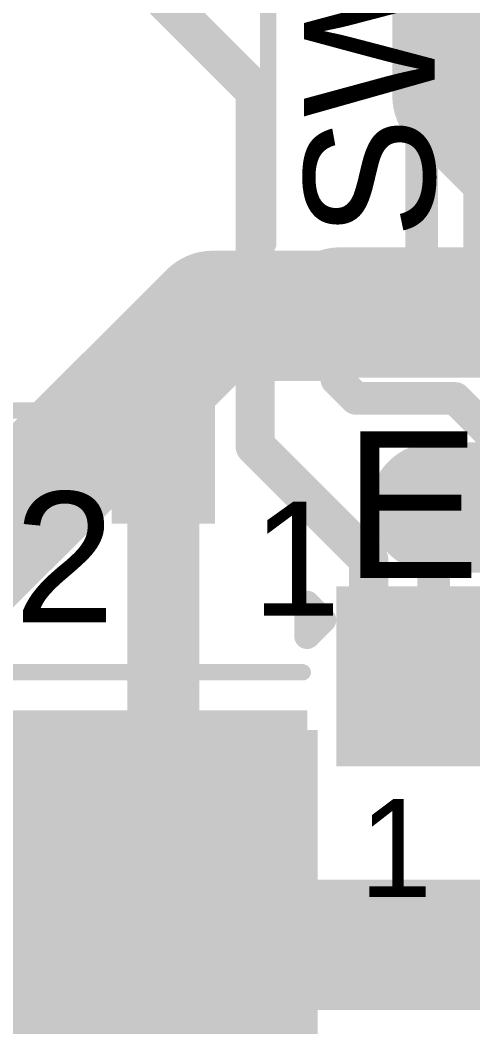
# Model space of a CAD drawing. Header units: millimetres. Extents: x -0.14 to 1.19, y -0.12 to 0.99.
# Drawn here: x 0.144 to 0.2827, y 0.0869 to 0.3957 of the extents above; entities that cross this region are included whole.
import ezdxf

# ---------------------------------------------------------------- set-up
doc = ezdxf.new("R2010")
doc.units = ezdxf.units.MM
doc.header["$MEASUREMENT"] = 0
for name, color, linetype in [('BottomLayer', 5, 'Continuous'), ('TopLayer', 1, 'Continuous'), ('TopOverlay', 2, 'Continuous'), ('TopPaste', 8, 'Continuous'), ('TopSolder', 216, 'Continuous'), ('ViaHoleLayer', 16, 'Continuous')]:
    doc.layers.add(name, color=color, linetype=linetype)
doc.styles.add('Arial', font='', dxfattribs={"height": 0.2})
doc.styles.get('Arial').set_extended_font_data('Arial')

# ---------------------------------------------------------------- blocks, each defined once
blk = doc.blocks.new('AFC07_S32FCA_00__18')
at = {"layer": 'TopLayer'}
for points in [[(-0.31102, 0.06634), (-0.29921, 0.06634), (-0.29921, 0.01909), (-0.31102, 0.01909)], [(-0.29134, 0.06634), (-0.27953, 0.06634), (-0.27953, 0.01909), (-0.29134, 0.01909)], [(-0.3248, -0.10768), (-0.41142, -0.10768), (-0.41142, 0.02224), (-0.3248, 0.02224)]]:
    blk.add_hatch(color=1, dxfattribs=at).paths.add_polyline_path(points)
at = {"layer": 'TopPaste'}
for points in [[(-0.31102, 0.06634), (-0.29921, 0.06634), (-0.29921, 0.01909), (-0.31102, 0.01909)], [(-0.29134, 0.06634), (-0.27953, 0.06634), (-0.27953, 0.01909), (-0.29134, 0.01909)], [(-0.3248, -0.10768), (-0.41142, -0.10768), (-0.41142, 0.02224), (-0.3248, 0.02224)]]:
    blk.add_hatch(color=8, dxfattribs=at).paths.add_polyline_path(points)
at = {"layer": 'TopSolder'}
for points in [[(-0.31502, 0.07034), (-0.29521, 0.07034), (-0.29521, 0.01509), (-0.31502, 0.01509)], [(-0.29534, 0.07034), (-0.27553, 0.07034), (-0.27553, 0.01509), (-0.29534, 0.01509)], [(-0.27565, 0.07034), (-0.25584, 0.07034), (-0.25584, 0.01509), (-0.27565, 0.01509)], [(-0.3208, -0.11168), (-0.41542, -0.11168), (-0.41542, 0.02624), (-0.3208, 0.02624)]]:
    blk.add_hatch(color=216, dxfattribs=at).paths.add_polyline_path(points)
at = {"layer": 'TopOverlay'}
for points, const_width in [([(-0.324, 0.055), (-0.324, 0.065)], 0.00787), ([(-0.324, 0.065), (-0.319, 0.06)], 0.00787), ([(-0.324, 0.055), (-0.319, 0.06)], 0.00787), ([(-0.42732, 0.04392), (-0.32532, 0.04392)], 0.005)]:
    blk.add_lwpolyline(points, dxfattribs=dict(at, const_width=const_width))
for points, const_width in [([(-0.32597, 0.065, 1), (-0.32203, 0.065, 1)], 0.00394), ([(-0.32597, 0.065, 1), (-0.32203, 0.065, 1)], 0.00394), ([(-0.32097, 0.06, 1), (-0.31703, 0.06, 1)], 0.00394), ([(-0.32097, 0.06, 1), (-0.31703, 0.06, 1)], 0.00394), ([(-0.32597, 0.055, 1), (-0.32203, 0.055, 1)], 0.00394), ([(-0.32597, 0.055, 1), (-0.32203, 0.055, 1)], 0.00394), ([(-0.32657, 0.04392, 1), (-0.32407, 0.04392, 1)], 0.0025)]:
    blk.add_lwpolyline(points, format="xyb", close=True, dxfattribs=dict(at, const_width=const_width))
blk.add_text('1', height=0.03, dxfattribs=at).set_placement((-0.308, -0.025))
blk = doc.blocks.new('TC_0522C_1_7_260G__34')
at = {"layer": 'TopLayer'}
for points in [[(-0.1378, 0.08465), (-0.09843, 0.08465), (-0.09843, 0.06102), (-0.1378, 0.06102)], [(0.09843, 0.08465), (0.1378, 0.08465), (0.1378, 0.06102), (0.09843, 0.06102)], [(-0.1378, -0.06102), (-0.09843, -0.06102), (-0.09843, -0.08465), (-0.1378, -0.08465)], [(0.09843, -0.06102), (0.1378, -0.06102), (0.1378, -0.08465), (0.09843, -0.08465)]]:
    blk.add_hatch(color=1, dxfattribs=at).paths.add_polyline_path(points)
at = {"layer": 'TopPaste'}
for points in [[(-0.1378, 0.08465), (-0.09843, 0.08465), (-0.09843, 0.06102), (-0.1378, 0.06102)], [(0.09843, 0.08465), (0.1378, 0.08465), (0.1378, 0.06102), (0.09843, 0.06102)], [(-0.1378, -0.06102), (-0.09843, -0.06102), (-0.09843, -0.08465), (-0.1378, -0.08465)], [(0.09843, -0.06102), (0.1378, -0.06102), (0.1378, -0.08465), (0.09843, -0.08465)]]:
    blk.add_hatch(color=8, dxfattribs=at).paths.add_polyline_path(points)
at = {"layer": 'TopSolder'}
for points in [[(-0.1418, 0.08865), (-0.09443, 0.08865), (-0.09443, 0.05702), (-0.1418, 0.05702)], [(0.09443, 0.08865), (0.1418, 0.08865), (0.1418, 0.05702), (0.09443, 0.05702)], [(-0.1418, -0.05702), (-0.09443, -0.05702), (-0.09443, -0.08865), (-0.1418, -0.08865)], [(0.09443, -0.05702), (0.1418, -0.05702), (0.1418, -0.08865), (0.09443, -0.08865)]]:
    blk.add_hatch(color=216, dxfattribs=at).paths.add_polyline_path(points)
at = {"layer": 'TopOverlay', "const_width": 0.005}
for points in [[(-0.074, 0.087), (-0.056, 0.105)], [(0.056, 0.105), (-0.056, 0.105)], [(0.074, 0.087), (0.056, 0.105)], [(-0.119, 0.092), (-0.124, 0.097)], [(-0.114, 0.097), (-0.124, 0.097)], [(-0.119, 0.092), (-0.114, 0.097)], [(-0.107, -0.054), (-0.107, 0.055)], [(0.107, -0.054), (0.107, 0.056)], [(-0.056, -0.105), (-0.074, -0.087)], [(0.056, -0.105), (0.074, -0.087)], [(0.056, -0.105), (-0.056, -0.105)]]:
    blk.add_lwpolyline(points, dxfattribs=at)
at = {"layer": 'TopOverlay', "const_width": 0.0025}
for points in [[(-0.05725, 0.105, 1), (-0.05475, 0.105, 1)], [(-0.05725, 0.105, 1), (-0.05475, 0.105, 1)], [(0.05475, 0.105, 1), (0.05725, 0.105, 1)], [(0.05475, 0.105, 1), (0.05725, 0.105, 1)], [(-0.12525, 0.097, 1), (-0.12275, 0.097, 1)], [(-0.12525, 0.097, 1), (-0.12275, 0.097, 1)], [(-0.11525, 0.097, 1), (-0.11275, 0.097, 1)], [(-0.11525, 0.097, 1), (-0.11275, 0.097, 1)], [(-0.12025, 0.092, 1), (-0.11775, 0.092, 1)], [(-0.12025, 0.092, 1), (-0.11775, 0.092, 1)], [(-0.07525, 0.087, 1), (-0.07275, 0.087, 1)], [(0.07275, 0.087, 1), (0.07525, 0.087, 1)], [(-0.10825, 0.055, 1), (-0.10575, 0.055, 1)], [(0.10575, 0.056, 1), (0.10825, 0.056, 1)], [(-0.10825, -0.054, 1), (-0.10575, -0.054, 1)], [(0.10575, -0.054, 1), (0.10825, -0.054, 1)], [(-0.07525, -0.087, 1), (-0.07275, -0.087, 1)], [(0.07275, -0.087, 1), (0.07525, -0.087, 1)], [(-0.05725, -0.105, 1), (-0.05475, -0.105, 1)], [(-0.05725, -0.105, 1), (-0.05475, -0.105, 1)], [(0.05475, -0.105, 1), (0.05725, -0.105, 1)], [(0.05475, -0.105, 1), (0.05725, -0.105, 1)]]:
    blk.add_lwpolyline(points, format="xyb", close=True, dxfattribs=at)
blk = doc.blocks.new('SO_14_35')
at = {"layer": 'TopSolder'}
for points in [[(-0.13628, -0.08419), (-0.07435, -0.08419), (-0.07435, -0.11581), (-0.13628, -0.11581)], [(-0.13628, -0.13419), (-0.07435, -0.13419), (-0.07435, -0.16581), (-0.13628, -0.16581)]]:
    blk.add_hatch(color=216, dxfattribs=at).paths.add_polyline_path(points)

msp = doc.modelspace()

# ---------------------------------------------------------------- hatches: boundary and pattern name
at = {"layer": 'BottomLayer'}
h = msp.add_hatch(color=5, dxfattribs=at)
edge = h.paths.add_edge_path()
edge.add_arc((0.241, 0.305), 0.01181, 0, 360)
h = msp.add_hatch(color=5, dxfattribs=at)
edge = h.paths.add_edge_path()
edge.add_arc((0.27086, 0.24605), 0.01181, 0, 360)
at = {"layer": 'TopLayer'}
h = msp.add_hatch(color=1, dxfattribs=at)
edge = h.paths.add_edge_path()
edge.add_arc((0.241, 0.305), 0.01181, 0, 360)
h = msp.add_hatch(color=1, dxfattribs=at)
edge = h.paths.add_edge_path()
edge.add_arc((0.27086, 0.24605), 0.01181, 0, 360)
msp.add_hatch(color=1, dxfattribs=at).paths.add_polyline_path([(0.138, 0.062), (0.232, 0.062), (0.232, 0.184), (0.138, 0.184)])
at = {"layer": 'ViaHoleLayer'}
h = msp.add_hatch(color=16, dxfattribs=at)
edge = h.paths.add_edge_path()
edge.add_arc((0.241, 0.305), 0.00591, 0, 360)
h = msp.add_hatch(color=16, dxfattribs=at)
edge = h.paths.add_edge_path()
edge.add_arc((0.27086, 0.24605), 0.00591, 0, 360)

# ---------------------------------------------------------------- linework, layer by layer
at = {"layer": 'BottomLayer', "const_width": 0.04}
for points in [[(0.278, 0.37247), (0.278, 0.48255)], [(0.278, 0.37247), (0.34443, 0.30603)], [(0.114, 0.216), (0.203, 0.305)], [(0.203, 0.305), (0.241, 0.305)], [(0.241, 0.305), (0.24203, 0.30603)], [(0.24203, 0.30603), (0.34443, 0.30603)], [(0.271, 0.24619), (0.36081, 0.24619)], [(0.096, 0.112), (0.31156, 0.112)]]:
    msp.add_lwpolyline(points, dxfattribs=at)
at = {"layer": 'BottomLayer', "const_width": 0.02}
for points in [[(0.268, 0.37247, 1), (0.288, 0.37247, 1)], [(0.268, 0.37247, 1), (0.288, 0.37247, 1)], [(0.193, 0.305, 1), (0.213, 0.305, 1)], [(0.193, 0.305, 1), (0.213, 0.305, 1)], [(0.231, 0.305, 1), (0.251, 0.305, 1)], [(0.231, 0.305, 1), (0.251, 0.305, 1)], [(0.23203, 0.30603, 1), (0.25203, 0.30603, 1)], [(0.23203, 0.30603, 1), (0.25203, 0.30603, 1)], [(0.261, 0.24619, 1), (0.281, 0.24619, 1)]]:
    msp.add_lwpolyline(points, format="xyb", close=True, dxfattribs=at)
at = {"layer": 'TopLayer'}
for points, const_width in [([(0.135, 0.455), (0.216, 0.374)], 0.012), ([(0.267, 0.314), (0.267, 0.421)], 0.01), ([(0.216, 0.265), (0.216, 0.374)], 0.012), ([(0.267, 0.314), (0.32951, 0.25149)], 0.01), ([(0.241, 0.28552), (0.241, 0.305)], 0.01), ([(0.241, 0.28552), (0.24686, 0.27967)], 0.01), ([(0.24686, 0.27967), (0.27727, 0.27967)], 0.01), ([(0.27727, 0.27967), (0.3, 0.25694)], 0.01), ([(0.18783, 0.10905), (0.18783, 0.26489)], 0.022), ([(0.216, 0.265), (0.25077, 0.23023)], 0.012), ([(0.27066, 0.24585), (0.27086, 0.24605)], 0.01), ([(0.27066, 0.19464), (0.27066, 0.24585)], 0.01), ([(0.25077, 0.19443), (0.25077, 0.23023)], 0.012), ([(0.27046, 0.19443), (0.27066, 0.19464)], 0.01), ([(0.18778, 0.109), (0.18783, 0.10905)], 0.022)]:
    msp.add_lwpolyline(points, dxfattribs=dict(at, const_width=const_width))
for points, const_width in [([(0.213, 0.374, 1), (0.219, 0.374, 1)], 0.006), ([(0.213, 0.374, 1), (0.219, 0.374, 1)], 0.006), ([(0.2645, 0.314, 1), (0.2695, 0.314, 1)], 0.005), ([(0.2645, 0.314, 1), (0.2695, 0.314, 1)], 0.005), ([(0.2385, 0.305, 1), (0.2435, 0.305, 1)], 0.005), ([(0.2385, 0.28552, 1), (0.2435, 0.28552, 1)], 0.005), ([(0.2385, 0.28552, 1), (0.2435, 0.28552, 1)], 0.005), ([(0.24436, 0.27967, 1), (0.24936, 0.27967, 1)], 0.005), ([(0.24436, 0.27967, 1), (0.24936, 0.27967, 1)], 0.005), ([(0.27477, 0.27967, 1), (0.27977, 0.27967, 1)], 0.005), ([(0.27477, 0.27967, 1), (0.27977, 0.27967, 1)], 0.005), ([(0.18233, 0.26489, 1), (0.19333, 0.26489, 1)], 0.011), ([(0.213, 0.265, 1), (0.219, 0.265, 1)], 0.006), ([(0.213, 0.265, 1), (0.219, 0.265, 1)], 0.006), ([(0.26816, 0.24585, 1), (0.27316, 0.24585, 1)], 0.005), ([(0.26816, 0.24585, 1), (0.27316, 0.24585, 1)], 0.005), ([(0.26836, 0.24605, 1), (0.27336, 0.24605, 1)], 0.005), ([(0.24777, 0.23023, 1), (0.25377, 0.23023, 1)], 0.006), ([(0.24777, 0.23023, 1), (0.25377, 0.23023, 1)], 0.006), ([(0.24777, 0.19443, 1), (0.25377, 0.19443, 1)], 0.006), ([(0.26796, 0.19443, 1), (0.27296, 0.19443, 1)], 0.005), ([(0.26816, 0.19464, 1), (0.27316, 0.19464, 1)], 0.005), ([(0.26816, 0.19464, 1), (0.27316, 0.19464, 1)], 0.005), ([(0.18228, 0.109, 1), (0.19328, 0.109, 1)], 0.011), ([(0.18233, 0.10905, 1), (0.19333, 0.10905, 1)], 0.011), ([(0.18233, 0.10905, 1), (0.19333, 0.10905, 1)], 0.011)]:
    msp.add_lwpolyline(points, format="xyb", close=True, dxfattribs=dict(at, const_width=const_width))

# ---------------------------------------------------------------- block references
for name, p in [('SO_14_35', (0.416, 0.484)), ('AFC07_S32FCA_00__18', (0.55589, 0.15172))]:
    msp.add_blockref(name, p)
at = {"rotation": 270}
msp.add_blockref('TC_0522C_1_7_260G__34', (0.115, 0.383), dxfattribs=at)

# ---------------------------------------------------------------- texts
at = {"layer": 'TopOverlay', "style": 'Arial'}
msp.add_text('SW2', height=0.04, rotation=90, dxfattribs=at).set_placement((0.27099, 0.32868))
for s, height, p in [('ELECTRODE INPUT', 0.045, (0.243, 0.22453)), ('R2', 0.04, (0.10168, 0.21101)), ('1', 0.035, (0.215, 0.213))]:
    msp.add_text(s, height=height, dxfattribs=at).set_placement(p)

doc.saveas('drawing.dxf')
